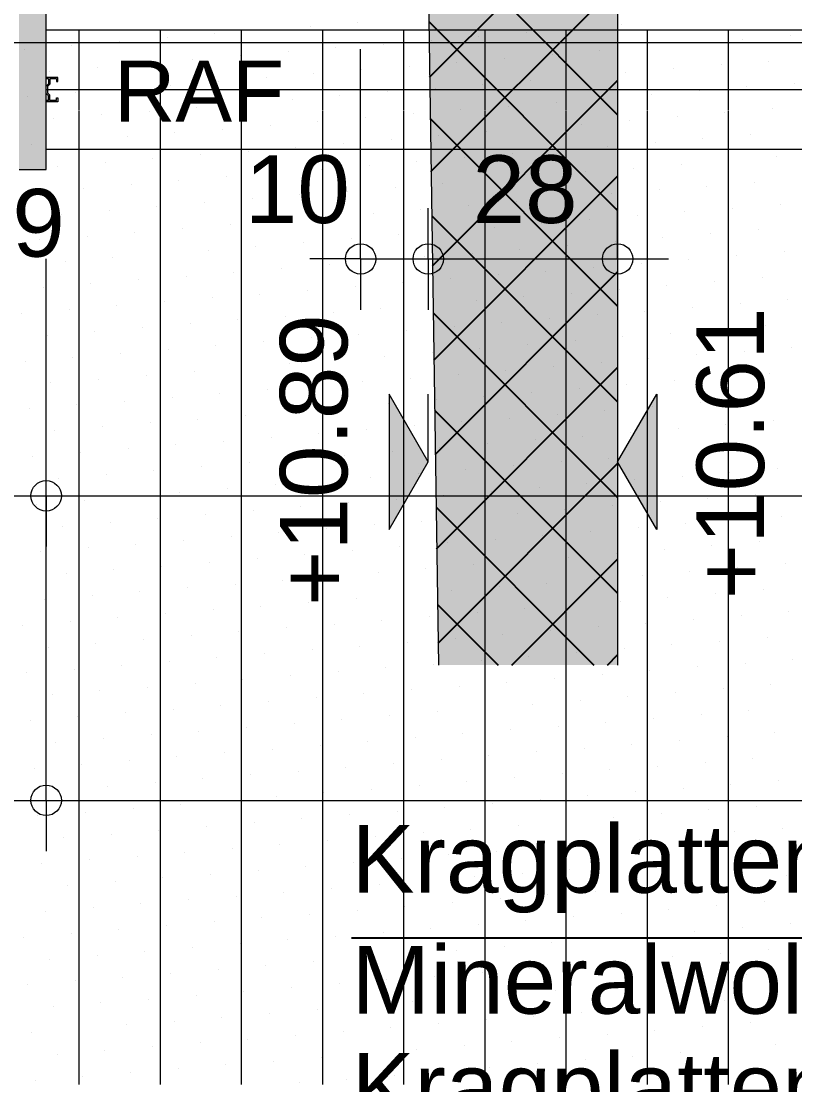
# Model space of a CAD drawing. Header units: metres. Extents: x 0.003 to 0.843, y 0.003 to 0.597.
# Drawn here: x 0.50242 to 0.5253, y 0.17019 to 0.20162 of the extents above; entities that cross this region are included whole.
import ezdxf

# ---------------------------------------------------------------- set-up
doc = ezdxf.new("R2010")
doc.units = ezdxf.units.M
for name, pattern in [('AUSGEZOGEN', [0]), ('LINIE_23', [0.0079, 0.004, -0.0013, 0, -0.0013, 0, -0.0013]), ('PHANTOM', [63.5, 31.75, -6.35, 6.35, -6.35, 6.35, -6.35]), ('RAND', [44.45, 12.7, -6.35, 12.7, -6.35, 0, -6.35])]:
    doc.linetypes.add(name, pattern=pattern)
for name, color, linetype, lineweight in [('Allgemein', 7, 'AUSGEZOGEN', 18), ('Ausbau Raeume', 7, 'AUSGEZOGEN', 18), ('Bauachsen grob', 7, 'RAND', 13), ('Bodenplatte', 7, 'AUSGEZOGEN', 18), ('Decke', 7, 'AUSGEZOGEN', 35), ('Deckendaemmung', 7, 'AUSGEZOGEN', 13), ('Fenster', 7, 'AUSGEZOGEN', 18), ('Rolladen', 7, 'AUSGEZOGEN', 13), ('Text Decke', 7, 'AUSGEZOGEN', 25), ('Text Koten', 7, 'AUSGEZOGEN', 25), ('Text Werkplan Ausfuehrung', 7, 'AUSGEZOGEN', 25), ('Werkplan- Ausfuehrungsmasse', 7, 'AUSGEZOGEN', 13)]:
    doc.layers.add(name, color=color, linetype=linetype, lineweight=lineweight)
doc.styles.add('ARIAL', font='ARIAL.TTF')

msp = doc.modelspace()

# ---------------------------------------------------------------- hatches: boundary and pattern name
at = {"layer": 'Allgemein', "linetype": 'AUSGEZOGEN', "lineweight": 13}
msp.add_hatch(color=32, dxfattribs=at).paths.add_polyline_path([(0.50316, 0.199397), (0.50316, 0.202171), (0.50236, 0.202171), (0.50236, 0.199397), (0.50236, 0.198597), (0.50236, 0.198117), (0.50236, 0.197637), (0.50236, 0.197237), (0.50316, 0.197237), (0.50316, 0.197637), (0.50316, 0.198117), (0.50316, 0.198597)])
at = {"layer": 'Bodenplatte', "linetype": 'AUSGEZOGEN', "lineweight": 25, "true_color": 0xe0ffe0}
msp.add_hatch(color=254, dxfattribs=at).paths.add_polyline_path([(0.51246, 0.217597), (0.51246, 0.202597), (0.51446, 0.202597), (0.51476, 0.182597), (0.52006, 0.182597), (0.52006, 0.217597)])
at = {"layer": 'Bodenplatte', "linetype": 'AUSGEZOGEN', "lineweight": 13}
msp.add_hatch(color=7, dxfattribs=at).paths.add_polyline_path([(0.5133, 0.190597), (0.5133, 0.186597), (0.51446, 0.188597)])
msp.add_hatch(color=7, dxfattribs=at).paths.add_polyline_path([(0.52122, 0.190597), (0.52122, 0.186597), (0.52006, 0.188597)], flags=16)

# ---------------------------------------------------------------- linework, layer by layer
at = {"layer": 'Allgemein', "color": 7, "linetype": 'AUSGEZOGEN', "lineweight": 13}
for p, q in [((0.50316, 0.199397), (0.50316, 0.202171)), ((0.50316, 0.198597), (0.50316, 0.199397)), ((0.50316, 0.198117), (0.50316, 0.198597)), ((0.50316, 0.197637), (0.50316, 0.198117)), ((0.50316, 0.197237), (0.50316, 0.197637)), ((0.50236, 0.197237), (0.50316, 0.197237))]:
    msp.add_line(p, q, dxfattribs=at)
at = {"layer": 'Ausbau Raeume', "color": 254, "linetype": 'AUSGEZOGEN', "lineweight": 18}
for p, q in [((0.504142, 0.199003), (0.504142, 0.201371)), ((0.506542, 0.199003), (0.506542, 0.201371)), ((0.508942, 0.199003), (0.508942, 0.201371)), ((0.511342, 0.199003), (0.511342, 0.201371)), ((0.513742, 0.199003), (0.513742, 0.201371)), ((0.516142, 0.199003), (0.516142, 0.201371)), ((0.518542, 0.199003), (0.518542, 0.201371)), ((0.520942, 0.199003), (0.520942, 0.201371)), ((0.523342, 0.199003), (0.523342, 0.201371)), ((0.504142, 0.191803), (0.504142, 0.198989)), ((0.506542, 0.191803), (0.506542, 0.198989)), ((0.508942, 0.191803), (0.508942, 0.198989)), ((0.511342, 0.191803), (0.511342, 0.198989)), ((0.513742, 0.191803), (0.513742, 0.198989)), ((0.516142, 0.191803), (0.516142, 0.198989)), ((0.518542, 0.191803), (0.518542, 0.198989)), ((0.520942, 0.191803), (0.520942, 0.198989)), ((0.523342, 0.191803), (0.523342, 0.198989)), ((0.504142, 0.184603), (0.504142, 0.191789)), ((0.506542, 0.184603), (0.506542, 0.191789)), ((0.508942, 0.184603), (0.508942, 0.191789)), ((0.511342, 0.184603), (0.511342, 0.191789)), ((0.513742, 0.184603), (0.513742, 0.191789)), ((0.516142, 0.184603), (0.516142, 0.191789)), ((0.518542, 0.184603), (0.518542, 0.191789)), ((0.520942, 0.184603), (0.520942, 0.191789)), ((0.523342, 0.184603), (0.523342, 0.191789)), ((0.504142, 0.177403), (0.504142, 0.184589)), ((0.506542, 0.177403), (0.506542, 0.184589)), ((0.508942, 0.177403), (0.508942, 0.184589)), ((0.511342, 0.177403), (0.511342, 0.184589)), ((0.513742, 0.177403), (0.513742, 0.184589)), ((0.516142, 0.177403), (0.516142, 0.184589)), ((0.518542, 0.177403), (0.518542, 0.184589)), ((0.520942, 0.177403), (0.520942, 0.184589)), ((0.523342, 0.177403), (0.523342, 0.184589)), ((0.504142, 0.170203), (0.504142, 0.177389)), ((0.506542, 0.170203), (0.506542, 0.177389)), ((0.508942, 0.170203), (0.508942, 0.177389)), ((0.511342, 0.170203), (0.511342, 0.177389)), ((0.513742, 0.170203), (0.513742, 0.177389)), ((0.516142, 0.170203), (0.516142, 0.177389)), ((0.518542, 0.170203), (0.518542, 0.177389)), ((0.520942, 0.170203), (0.520942, 0.177389)), ((0.523342, 0.170203), (0.523342, 0.177389))]:
    msp.add_line(p, q, dxfattribs=at)
at = {"layer": 'Bauachsen grob', "color": 32, "linetype": 'LINIE_23', "lineweight": 25, "true_color": 0xc36e14}
msp.add_line((0.52506, 0.013897), (0.52506, 0.581), dxfattribs=at)
at = {"layer": 'Bodenplatte', "color": 7, "linetype": 'AUSGEZOGEN', "lineweight": 13}
for p, q in [((0.52006, 0.217597), (0.52006, 0.182597)), ((0.51446, 0.202597), (0.51476, 0.182597)), ((0.51446, 0.188597), (0.5133, 0.190597)), ((0.5133, 0.190597), (0.5133, 0.186597)), ((0.51446, 0.188597), (0.51446, 0.190597)), ((0.52006, 0.188597), (0.52122, 0.190597)), ((0.52122, 0.190597), (0.52122, 0.186597)), ((0.5133, 0.186597), (0.51446, 0.188597)), ((0.51446, 0.188597), (0.51446, 0.188597)), ((0.51446, 0.188597), (0.51446, 0.188597)), ((0.51446, 0.188597), (0.51446, 0.188597)), ((0.51446, 0.188597), (0.51446, 0.188597)), ((0.52122, 0.186597), (0.52006, 0.188597)), ((0.52006, 0.188597), (0.52006, 0.188597)), ((0.52006, 0.188597), (0.52006, 0.188597)), ((0.52006, 0.188597), (0.52006, 0.186597)), ((0.52006, 0.188597), (0.52006, 0.188597)), ((0.52006, 0.188597), (0.52006, 0.188597))]:
    msp.add_line(p, q, dxfattribs=at)
at = {"layer": 'Bodenplatte', "color": 7, "linetype": 'AUSGEZOGEN', "lineweight": 25}
for p, q in [((0.51246, 0.206461), (0.52006, 0.198861)), ((0.514499, 0.199967), (0.52006, 0.205527)), ((0.514541, 0.19718), (0.52006, 0.202699)), ((0.514475, 0.201618), (0.52006, 0.196032)), ((0.514583, 0.194394), (0.52006, 0.199871)), ((0.514518, 0.198746), (0.52006, 0.193204)), ((0.514625, 0.191607), (0.52006, 0.197042)), ((0.514561, 0.195875), (0.52006, 0.190375)), ((0.514667, 0.18882), (0.52006, 0.194214)), ((0.514604, 0.193003), (0.52006, 0.187547)), ((0.514708, 0.186034), (0.52006, 0.191385)), ((0.514647, 0.190132), (0.52006, 0.184719)), ((0.51475, 0.183247), (0.52006, 0.188557)), ((0.51469, 0.18726), (0.519353, 0.182597)), ((0.516929, 0.182597), (0.52006, 0.185728)), ((0.514733, 0.184389), (0.516524, 0.182597)), ((0.519757, 0.182597), (0.52006, 0.1829))]:
    msp.add_line(p, q, dxfattribs=at)
at = {"layer": 'Bodenplatte', "color": 92, "linetype": 'AUSGEZOGEN', "lineweight": 13, "true_color": 0x00c600}
for p, q in [((0.51246, 0.194597), (0.51246, 0.196097)), ((0.51446, 0.194597), (0.51446, 0.196097)), ((0.52006, 0.194597), (0.52006, 0.196097)), ((0.51246, 0.194597), (0.51096, 0.194597)), ((0.51246, 0.194597), (0.51246, 0.193097)), ((0.51246, 0.194597), (0.51446, 0.194597)), ((0.51446, 0.194597), (0.51446, 0.193097)), ((0.51446, 0.194597), (0.51446, 0.194597)), ((0.51446, 0.194597), (0.52006, 0.194597)), ((0.52006, 0.194597), (0.52006, 0.193097)), ((0.52006, 0.194597), (0.52006, 0.194597)), ((0.52006, 0.194597), (0.52156, 0.194597))]:
    msp.add_line(p, q, dxfattribs=at)
msp.add_lwpolyline([(0.51246, 0.194597), (0.51246, 0.195297), (0.51246, 0.195297), (0.51246, 0.200797)], dxfattribs=at)
for centre in [(0.51246, 0.194597), (0.51446, 0.194597), (0.52006, 0.194597)]:
    msp.add_circle(centre, 0.00045, dxfattribs=at)
at = {"layer": 'Decke', "color": 92, "linetype": 'RAND', "lineweight": 18, "true_color": 0x00c600}
msp.add_line((0.31916, 0.200997), (0.63756, 0.200997), dxfattribs=at)
at = {"layer": 'Deckendaemmung', "color": 211, "linetype": 'AUSGEZOGEN', "lineweight": 13, "true_color": 0xff70ff}
for p, q in [((0.503159, 0.201561), (0.503159, 0.201561)), ((0.510967, 0.20148), (0.510967, 0.20148)), ((0.512377, 0.201593), (0.512377, 0.201593)), ((0.520185, 0.201512), (0.520185, 0.201512)), ((0.508148, 0.201253), (0.508148, 0.201253)), ((0.509558, 0.201366), (0.509558, 0.201366)), ((0.515957, 0.201172), (0.515957, 0.201172)), ((0.517366, 0.201285), (0.517366, 0.201285)), ((0.518776, 0.201399), (0.518776, 0.201399)), ((0.525175, 0.201204), (0.525175, 0.201204)), ((0.50392, 0.200913), (0.50392, 0.200913)), ((0.505329, 0.201026), (0.505329, 0.201026)), ((0.506739, 0.20114), (0.506739, 0.20114)), ((0.511729, 0.200832), (0.511729, 0.200832)), ((0.513138, 0.200945), (0.513138, 0.200945)), ((0.514548, 0.201059), (0.514548, 0.201059)), ((0.520947, 0.200864), (0.520947, 0.200864)), ((0.522356, 0.200978), (0.522356, 0.200978)), ((0.523766, 0.201091), (0.523766, 0.201091)), ((0.502511, 0.200799), (0.502511, 0.200799)), ((0.50891, 0.200605), (0.50891, 0.200605)), ((0.510319, 0.200718), (0.510319, 0.200718)), ((0.516718, 0.200524), (0.516718, 0.200524)), ((0.518128, 0.200637), (0.518128, 0.200637)), ((0.519537, 0.200751), (0.519537, 0.200751)), ((0.504681, 0.200265), (0.504681, 0.200265)), ((0.506091, 0.200378), (0.506091, 0.200378)), ((0.5075, 0.200492), (0.5075, 0.200492)), ((0.5139, 0.200297), (0.5139, 0.200297)), ((0.515309, 0.200411), (0.515309, 0.200411)), ((0.521708, 0.200216), (0.521708, 0.200216)), ((0.523118, 0.20033), (0.523118, 0.20033)), ((0.524527, 0.200443), (0.524527, 0.200443)), ((0.503272, 0.200151), (0.503272, 0.200151)), ((0.509671, 0.199957), (0.509671, 0.199957)), ((0.511081, 0.20007), (0.511081, 0.20007)), ((0.51249, 0.200184), (0.51249, 0.200184)), ((0.518889, 0.199989), (0.518889, 0.199989)), ((0.518889, 0.199989), (0.518889, 0.199989)), ((0.520299, 0.200103), (0.520299, 0.200103)), ((0.505443, 0.199617), (0.505443, 0.199617)), ((0.506852, 0.19973), (0.506852, 0.19973)), ((0.508262, 0.199844), (0.508262, 0.199844)), ((0.514661, 0.199649), (0.514661, 0.199649)), ((0.51607, 0.199763), (0.51607, 0.199763)), ((0.51748, 0.199876), (0.51748, 0.199876)), ((0.523879, 0.199682), (0.523879, 0.199682)), ((0.525289, 0.199795), (0.525289, 0.199795)), ((0.502624, 0.19939), (0.502624, 0.19939)), ((0.504033, 0.199503), (0.504033, 0.199503)), ((0.510433, 0.199309), (0.510433, 0.199309)), ((0.511842, 0.199422), (0.511842, 0.199422)), ((0.511842, 0.199422), (0.511842, 0.199422)), ((0.513252, 0.199536), (0.513252, 0.199536)), ((0.519651, 0.199341), (0.519651, 0.199341)), ((0.52106, 0.199455), (0.52106, 0.199455)), ((0.52247, 0.199568), (0.52247, 0.199568)), ((0.506204, 0.198969), (0.506204, 0.198969)), ((0.507614, 0.199082), (0.507614, 0.199082)), ((0.509023, 0.199196), (0.509023, 0.199196)), ((0.515422, 0.199001), (0.515422, 0.199001)), ((0.516832, 0.199115), (0.516832, 0.199115)), ((0.518241, 0.199228), (0.518241, 0.199228)), ((0.52464, 0.199034), (0.52464, 0.199034)), ((0.503385, 0.198742), (0.503385, 0.198742)), ((0.504795, 0.198855), (0.504795, 0.198855)), ((0.504795, 0.198855), (0.504795, 0.198855)), ((0.511194, 0.198661), (0.511194, 0.198661)), ((0.512604, 0.198774), (0.512604, 0.198774)), ((0.514013, 0.198888), (0.514013, 0.198888)), ((0.520412, 0.198693), (0.520412, 0.198693)), ((0.521822, 0.198807), (0.521822, 0.198807)), ((0.523231, 0.19892), (0.523231, 0.19892)), ((0.506966, 0.198321), (0.506966, 0.198321)), ((0.508375, 0.198434), (0.508375, 0.198434)), ((0.509785, 0.198548), (0.509785, 0.198548)), ((0.516184, 0.198353), (0.516184, 0.198353)), ((0.517593, 0.198467), (0.517593, 0.198467)), ((0.519003, 0.19858), (0.519003, 0.19858)), ((0.504147, 0.198094), (0.504147, 0.198094)), ((0.505556, 0.198207), (0.505556, 0.198207)), ((0.511955, 0.198013), (0.511955, 0.198013)), ((0.513365, 0.198126), (0.513365, 0.198126)), ((0.514774, 0.19824), (0.514774, 0.19824)), ((0.521174, 0.198045), (0.521174, 0.198045)), ((0.522583, 0.198159), (0.522583, 0.198159)), ((0.523992, 0.198272), (0.523992, 0.198272)), ((0.502737, 0.197981), (0.502737, 0.197981)), ((0.509137, 0.197786), (0.509137, 0.197786)), ((0.510546, 0.1979), (0.510546, 0.1979)), ((0.516945, 0.197705), (0.516945, 0.197705)), ((0.518355, 0.197819), (0.518355, 0.197819)), ((0.519764, 0.197932), (0.519764, 0.197932)), ((0.504908, 0.197446), (0.504908, 0.197446)), ((0.506318, 0.197559), (0.506318, 0.197559)), ((0.507727, 0.197673), (0.507727, 0.197673)), ((0.514126, 0.197478), (0.514126, 0.197478)), ((0.515536, 0.197592), (0.515536, 0.197592)), ((0.521935, 0.197397), (0.521935, 0.197397)), ((0.523344, 0.197511), (0.523344, 0.197511)), ((0.524754, 0.197624), (0.524754, 0.197624)), ((0.503499, 0.197333), (0.503499, 0.197333)), ((0.509898, 0.197138), (0.509898, 0.197138)), ((0.511307, 0.197252), (0.511307, 0.197252)), ((0.512717, 0.197365), (0.512717, 0.197365)), ((0.519116, 0.19717), (0.519116, 0.19717)), ((0.520526, 0.197284), (0.520526, 0.197284)), ((0.50567, 0.196798), (0.50567, 0.196798)), ((0.507079, 0.196911), (0.507079, 0.196911)), ((0.508489, 0.197025), (0.508489, 0.197025)), ((0.514888, 0.19683), (0.514888, 0.19683)), ((0.516297, 0.196944), (0.516297, 0.196944)), ((0.517707, 0.197057), (0.517707, 0.197057)), ((0.522696, 0.196749), (0.522696, 0.196749)), ((0.524106, 0.196863), (0.524106, 0.196863)), ((0.502851, 0.196571), (0.502851, 0.196571)), ((0.50426, 0.196685), (0.50426, 0.196685)), ((0.510659, 0.19649), (0.510659, 0.19649)), ((0.512069, 0.196603), (0.512069, 0.196603)), ((0.513478, 0.196717), (0.513478, 0.196717)), ((0.519878, 0.196522), (0.519878, 0.196522)), ((0.521287, 0.196636), (0.521287, 0.196636)), ((0.506431, 0.19615), (0.506431, 0.19615)), ((0.507841, 0.196263), (0.507841, 0.196263)), ((0.50925, 0.196377), (0.50925, 0.196377)), ((0.515649, 0.196182), (0.515649, 0.196182)), ((0.517059, 0.196296), (0.517059, 0.196296)), ((0.518468, 0.196409), (0.518468, 0.196409)), ((0.518468, 0.196409), (0.518468, 0.196409)), ((0.524867, 0.196215), (0.524867, 0.196215)), ((0.503612, 0.195923), (0.503612, 0.195923)), ((0.505022, 0.196036), (0.505022, 0.196036)), ((0.511421, 0.195842), (0.511421, 0.195842)), ((0.511421, 0.195842), (0.511421, 0.195842)), ((0.51283, 0.195955), (0.51283, 0.195955)), ((0.51424, 0.196069), (0.51424, 0.196069)), ((0.520639, 0.195874), (0.520639, 0.195874)), ((0.522048, 0.195988), (0.522048, 0.195988)), ((0.523458, 0.196101), (0.523458, 0.196101)), ((0.507193, 0.195502), (0.507193, 0.195502)), ((0.508602, 0.195615), (0.508602, 0.195615)), ((0.510011, 0.195729), (0.510011, 0.195729)), ((0.516411, 0.195534), (0.516411, 0.195534)), ((0.51782, 0.195648), (0.51782, 0.195648)), ((0.51923, 0.195761), (0.51923, 0.195761)), ((0.504374, 0.195275), (0.504374, 0.195275)), ((0.504374, 0.195275), (0.504374, 0.195275)), ((0.505783, 0.195388), (0.505783, 0.195388)), ((0.512182, 0.195194), (0.512182, 0.195194)), ((0.513592, 0.195307), (0.513592, 0.195307)), ((0.515001, 0.195421), (0.515001, 0.195421)), ((0.5214, 0.195226), (0.5214, 0.195226)), ((0.52281, 0.19534), (0.52281, 0.19534)), ((0.524219, 0.195453), (0.524219, 0.195453)), ((0.502964, 0.195162), (0.502964, 0.195162)), ((0.509363, 0.194967), (0.509363, 0.194967)), ((0.510773, 0.195081), (0.510773, 0.195081)), ((0.517172, 0.194886), (0.517172, 0.194886)), ((0.518581, 0.195), (0.518581, 0.195)), ((0.519991, 0.195113), (0.519991, 0.195113)), ((0.505135, 0.194627), (0.505135, 0.194627)), ((0.506545, 0.19474), (0.506545, 0.19474)), ((0.507954, 0.194854), (0.507954, 0.194854)), ((0.512944, 0.194546), (0.512944, 0.194546)), ((0.514353, 0.194659), (0.514353, 0.194659)), ((0.515763, 0.194773), (0.515763, 0.194773)), ((0.522162, 0.194578), (0.522162, 0.194578)), ((0.523571, 0.194692), (0.523571, 0.194692)), ((0.524981, 0.194805), (0.524981, 0.194805)), ((0.503726, 0.194514), (0.503726, 0.194514)), ((0.510125, 0.194319), (0.510125, 0.194319)), ((0.511534, 0.194433), (0.511534, 0.194433)), ((0.517933, 0.194238), (0.517933, 0.194238)), ((0.519343, 0.194352), (0.519343, 0.194352)), ((0.520752, 0.194465), (0.520752, 0.194465)), ((0.505896, 0.193979), (0.505896, 0.193979)), ((0.507306, 0.194092), (0.507306, 0.194092)), ((0.508715, 0.194206), (0.508715, 0.194206)), ((0.515115, 0.194011), (0.515115, 0.194011)), ((0.516524, 0.194125), (0.516524, 0.194125)), ((0.522923, 0.19393), (0.522923, 0.19393)), ((0.524333, 0.194044), (0.524333, 0.194044)), ((0.503078, 0.193752), (0.503078, 0.193752)), ((0.504487, 0.193866), (0.504487, 0.193866)), ((0.510886, 0.193671), (0.510886, 0.193671)), ((0.512296, 0.193785), (0.512296, 0.193785)), ((0.513705, 0.193898), (0.513705, 0.193898)), ((0.520104, 0.193704), (0.520104, 0.193704)), ((0.521514, 0.193817), (0.521514, 0.193817)), ((0.506658, 0.193331), (0.506658, 0.193331)), ((0.508067, 0.193444), (0.508067, 0.193444)), ((0.509477, 0.193558), (0.509477, 0.193558)), ((0.515876, 0.193363), (0.515876, 0.193363)), ((0.517285, 0.193477), (0.517285, 0.193477)), ((0.518695, 0.19359), (0.518695, 0.19359)), ((0.525094, 0.193396), (0.525094, 0.193396)), ((0.50243, 0.192991), (0.50243, 0.192991)), ((0.503839, 0.193104), (0.503839, 0.193104)), ((0.505248, 0.193218), (0.505248, 0.193218)), ((0.511648, 0.193023), (0.511648, 0.193023)), ((0.513057, 0.193137), (0.513057, 0.193137)), ((0.514467, 0.19325), (0.514467, 0.19325)), ((0.520866, 0.193056), (0.520866, 0.193056)), ((0.522275, 0.193169), (0.522275, 0.193169)), ((0.523685, 0.193282), (0.523685, 0.193282)), ((0.507419, 0.192683), (0.507419, 0.192683)), ((0.508829, 0.192796), (0.508829, 0.192796)), ((0.510238, 0.19291), (0.510238, 0.19291)), ((0.516637, 0.192715), (0.516637, 0.192715)), ((0.518047, 0.192829), (0.518047, 0.192829)), ((0.519456, 0.192942), (0.519456, 0.192942)), ((0.519456, 0.192942), (0.519456, 0.192942)), ((0.5046, 0.192456), (0.5046, 0.192456)), ((0.50601, 0.19257), (0.50601, 0.19257)), ((0.512409, 0.192375), (0.512409, 0.192375)), ((0.512409, 0.192375), (0.512409, 0.192375)), ((0.513819, 0.192489), (0.513819, 0.192489)), ((0.515228, 0.192602), (0.515228, 0.192602)), ((0.521627, 0.192408), (0.521627, 0.192408)), ((0.523037, 0.192521), (0.523037, 0.192521)), ((0.524446, 0.192634), (0.524446, 0.192634)), ((0.503191, 0.192343), (0.503191, 0.192343)), ((0.508181, 0.192035), (0.508181, 0.192035)), ((0.50959, 0.192148), (0.50959, 0.192148)), ((0.511, 0.192262), (0.511, 0.192262)), ((0.517399, 0.192067), (0.517399, 0.192067)), ((0.518808, 0.192181), (0.518808, 0.192181)), ((0.520218, 0.192294), (0.520218, 0.192294)), ((0.505362, 0.191808), (0.505362, 0.191808)), ((0.505362, 0.191808), (0.505362, 0.191808)), ((0.506771, 0.191922), (0.506771, 0.191922)), ((0.513171, 0.191727), (0.513171, 0.191727)), ((0.51458, 0.191841), (0.51458, 0.191841)), ((0.515989, 0.191954), (0.515989, 0.191954)), ((0.522389, 0.19176), (0.522389, 0.19176)), ((0.523798, 0.191873), (0.523798, 0.191873)), ((0.525207, 0.191986), (0.525207, 0.191986)), ((0.502543, 0.191581), (0.502543, 0.191581)), ((0.503952, 0.191695), (0.503952, 0.191695)), ((0.510352, 0.1915), (0.510352, 0.1915)), ((0.511761, 0.191614), (0.511761, 0.191614)), ((0.51816, 0.191419), (0.51816, 0.191419)), ((0.51957, 0.191533), (0.51957, 0.191533)), ((0.520979, 0.191646), (0.520979, 0.191646)), ((0.506123, 0.19116), (0.506123, 0.19116)), ((0.507533, 0.191274), (0.507533, 0.191274)), ((0.508942, 0.191387), (0.508942, 0.191387)), ((0.515341, 0.191193), (0.515341, 0.191193)), ((0.516751, 0.191306), (0.516751, 0.191306)), ((0.52315, 0.191111), (0.52315, 0.191111)), ((0.524559, 0.191225), (0.524559, 0.191225)), ((0.503304, 0.190933), (0.503304, 0.190933)), ((0.504714, 0.191047), (0.504714, 0.191047)), ((0.511113, 0.190852), (0.511113, 0.190852)), ((0.512522, 0.190966), (0.512522, 0.190966)), ((0.513932, 0.191079), (0.513932, 0.191079)), ((0.520331, 0.190885), (0.520331, 0.190885)), ((0.521741, 0.190998), (0.521741, 0.190998)), ((0.506885, 0.190512), (0.506885, 0.190512)), ((0.508294, 0.190626), (0.508294, 0.190626)), ((0.509704, 0.190739), (0.509704, 0.190739)), ((0.516103, 0.190544), (0.516103, 0.190544)), ((0.517512, 0.190658), (0.517512, 0.190658)), ((0.518922, 0.190771), (0.518922, 0.190771)), ((0.523911, 0.190463), (0.523911, 0.190463)), ((0.502656, 0.190172), (0.502656, 0.190172)), ((0.504066, 0.190285), (0.504066, 0.190285)), ((0.505475, 0.190399), (0.505475, 0.190399)), ((0.511874, 0.190204), (0.511874, 0.190204)), ((0.513284, 0.190318), (0.513284, 0.190318)), ((0.514693, 0.190431), (0.514693, 0.190431)), ((0.521093, 0.190237), (0.521093, 0.190237)), ((0.522502, 0.19035), (0.522502, 0.19035)), ((0.507646, 0.189864), (0.507646, 0.189864)), ((0.509056, 0.189977), (0.509056, 0.189977)), ((0.510465, 0.190091), (0.510465, 0.190091)), ((0.516864, 0.189896), (0.516864, 0.189896)), ((0.518274, 0.19001), (0.518274, 0.19001)), ((0.519683, 0.190123), (0.519683, 0.190123)), ((0.503418, 0.189524), (0.503418, 0.189524)), ((0.504827, 0.189637), (0.504827, 0.189637)), ((0.506237, 0.189751), (0.506237, 0.189751)), ((0.512636, 0.189556), (0.512636, 0.189556)), ((0.514045, 0.18967), (0.514045, 0.18967)), ((0.515455, 0.189783), (0.515455, 0.189783)), ((0.521854, 0.189589), (0.521854, 0.189589)), ((0.523263, 0.189702), (0.523263, 0.189702)), ((0.524673, 0.189815), (0.524673, 0.189815)), ((0.508408, 0.189216), (0.508408, 0.189216)), ((0.509817, 0.189329), (0.509817, 0.189329)), ((0.511226, 0.189443), (0.511226, 0.189443)), ((0.517626, 0.189248), (0.517626, 0.189248)), ((0.519035, 0.189362), (0.519035, 0.189362)), ((0.519035, 0.189362), (0.519035, 0.189362)), ((0.520445, 0.189475), (0.520445, 0.189475)), ((0.505589, 0.188989), (0.505589, 0.188989)), ((0.506998, 0.189103), (0.506998, 0.189103)), ((0.513397, 0.188908), (0.513397, 0.188908)), ((0.514807, 0.189022), (0.514807, 0.189022)), ((0.516216, 0.189135), (0.516216, 0.189135)), ((0.522615, 0.188941), (0.522615, 0.188941)), ((0.524025, 0.189054), (0.524025, 0.189054)), ((0.50277, 0.188762), (0.50277, 0.188762)), ((0.504179, 0.188876), (0.504179, 0.188876)), ((0.510578, 0.188681), (0.510578, 0.188681)), ((0.511988, 0.188795), (0.511988, 0.188795)), ((0.511988, 0.188795), (0.511988, 0.188795)), ((0.518387, 0.1886), (0.518387, 0.1886)), ((0.519797, 0.188714), (0.519797, 0.188714)), ((0.521206, 0.188827), (0.521206, 0.188827)), ((0.50635, 0.188341), (0.50635, 0.188341)), ((0.50776, 0.188455), (0.50776, 0.188455)), ((0.509169, 0.188568), (0.509169, 0.188568)), ((0.514159, 0.18826), (0.514159, 0.18826)), ((0.515568, 0.188374), (0.515568, 0.188374)), ((0.516978, 0.188487), (0.516978, 0.188487)), ((0.523377, 0.188293), (0.523377, 0.188293)), ((0.524786, 0.188406), (0.524786, 0.188406)), ((0.503531, 0.188114), (0.503531, 0.188114)), ((0.504941, 0.188228), (0.504941, 0.188228)), ((0.504941, 0.188228), (0.504941, 0.188228)), ((0.51134, 0.188033), (0.51134, 0.188033)), ((0.512749, 0.188147), (0.512749, 0.188147)), ((0.519148, 0.187952), (0.519148, 0.187952)), ((0.520558, 0.188066), (0.520558, 0.188066)), ((0.521967, 0.188179), (0.521967, 0.188179)), ((0.507112, 0.187693), (0.507112, 0.187693)), ((0.508521, 0.187807), (0.508521, 0.187807)), ((0.50993, 0.18792), (0.50993, 0.18792)), ((0.51633, 0.187726), (0.51633, 0.187726)), ((0.517739, 0.187839), (0.517739, 0.187839)), ((0.524138, 0.187645), (0.524138, 0.187645)), ((0.502883, 0.187353), (0.502883, 0.187353)), ((0.504293, 0.187466), (0.504293, 0.187466)), ((0.505702, 0.18758), (0.505702, 0.18758)), ((0.512101, 0.187385), (0.512101, 0.187385)), ((0.513511, 0.187499), (0.513511, 0.187499)), ((0.51492, 0.187612), (0.51492, 0.187612)), ((0.521319, 0.187418), (0.521319, 0.187418)), ((0.522729, 0.187531), (0.522729, 0.187531)), ((0.507873, 0.187045), (0.507873, 0.187045)), ((0.509282, 0.187159), (0.509282, 0.187159)), ((0.510692, 0.187272), (0.510692, 0.187272)), ((0.517091, 0.187078), (0.517091, 0.187078)), ((0.5185, 0.187191), (0.5185, 0.187191)), ((0.51991, 0.187304), (0.51991, 0.187304)), ((0.503645, 0.186705), (0.503645, 0.186705)), ((0.505054, 0.186818), (0.505054, 0.186818)), ((0.506463, 0.186932), (0.506463, 0.186932)), ((0.512863, 0.186737), (0.512863, 0.186737)), ((0.514272, 0.186851), (0.514272, 0.186851)), ((0.515682, 0.186964), (0.515682, 0.186964)), ((0.522081, 0.18677), (0.522081, 0.18677)), ((0.52349, 0.186883), (0.52349, 0.186883)), ((0.5249, 0.186997), (0.5249, 0.186997)), ((0.508634, 0.186397), (0.508634, 0.186397)), ((0.510044, 0.186511), (0.510044, 0.186511)), ((0.511453, 0.186624), (0.511453, 0.186624)), ((0.517852, 0.18643), (0.517852, 0.18643)), ((0.519262, 0.186543), (0.519262, 0.186543)), ((0.520671, 0.186656), (0.520671, 0.186656)), ((0.505815, 0.18617), (0.505815, 0.18617)), ((0.507225, 0.186284), (0.507225, 0.186284)), ((0.513624, 0.186089), (0.513624, 0.186089)), ((0.515034, 0.186203), (0.515034, 0.186203)), ((0.516443, 0.186316), (0.516443, 0.186316)), ((0.522842, 0.186122), (0.522842, 0.186122)), ((0.524252, 0.186235), (0.524252, 0.186235)), ((0.502997, 0.185944), (0.502997, 0.185944)), ((0.504406, 0.186057), (0.504406, 0.186057)), ((0.509396, 0.185749), (0.509396, 0.185749)), ((0.510805, 0.185863), (0.510805, 0.185863)), ((0.512215, 0.185976), (0.512215, 0.185976)), ((0.518614, 0.185782), (0.518614, 0.185782)), ((0.520023, 0.185895), (0.520023, 0.185895)), ((0.520023, 0.185895), (0.520023, 0.185895)), ((0.521433, 0.186008), (0.521433, 0.186008)), ((0.506577, 0.185522), (0.506577, 0.185522)), ((0.507986, 0.185636), (0.507986, 0.185636)), ((0.514386, 0.185441), (0.514386, 0.185441)), ((0.515795, 0.185555), (0.515795, 0.185555)), ((0.517204, 0.185668), (0.517204, 0.185668)), ((0.523604, 0.185474), (0.523604, 0.185474)), ((0.525013, 0.185587), (0.525013, 0.185587)), ((0.503758, 0.185296), (0.503758, 0.185296)), ((0.505167, 0.185409), (0.505167, 0.185409)), ((0.511567, 0.185215), (0.511567, 0.185215)), ((0.512976, 0.185328), (0.512976, 0.185328)), ((0.512976, 0.185328), (0.512976, 0.185328)), ((0.519375, 0.185134), (0.519375, 0.185134)), ((0.520785, 0.185247), (0.520785, 0.185247)), ((0.522194, 0.18536), (0.522194, 0.18536)), ((0.507338, 0.184874), (0.507338, 0.184874)), ((0.508748, 0.184988), (0.508748, 0.184988)), ((0.510157, 0.185101), (0.510157, 0.185101)), ((0.516556, 0.184907), (0.516556, 0.184907)), ((0.517966, 0.18502), (0.517966, 0.18502)), ((0.524365, 0.184826), (0.524365, 0.184826)), ((0.50311, 0.184534), (0.50311, 0.184534)), ((0.504519, 0.184648), (0.504519, 0.184648)), ((0.505929, 0.184761), (0.505929, 0.184761)), ((0.505929, 0.184761), (0.505929, 0.184761)), ((0.512328, 0.184567), (0.512328, 0.184567)), ((0.513738, 0.18468), (0.513738, 0.18468)), ((0.515147, 0.184793), (0.515147, 0.184793)), ((0.521546, 0.184599), (0.521546, 0.184599)), ((0.522956, 0.184712), (0.522956, 0.184712)), ((0.5081, 0.184226), (0.5081, 0.184226)), ((0.509509, 0.18434), (0.509509, 0.18434)), ((0.510919, 0.184453), (0.510919, 0.184453)), ((0.517318, 0.184259), (0.517318, 0.184259)), ((0.518727, 0.184372), (0.518727, 0.184372)), ((0.520137, 0.184485), (0.520137, 0.184485)), ((0.525126, 0.184178), (0.525126, 0.184178)), ((0.503871, 0.183886), (0.503871, 0.183886)), ((0.505281, 0.184), (0.505281, 0.184)), ((0.50669, 0.184113), (0.50669, 0.184113)), ((0.513089, 0.183918), (0.513089, 0.183918)), ((0.514499, 0.184032), (0.514499, 0.184032)), ((0.515908, 0.184145), (0.515908, 0.184145)), ((0.522308, 0.183951), (0.522308, 0.183951)), ((0.523717, 0.184064), (0.523717, 0.184064)), ((0.502462, 0.183773), (0.502462, 0.183773)), ((0.508861, 0.183578), (0.508861, 0.183578)), ((0.510271, 0.183692), (0.510271, 0.183692)), ((0.51168, 0.183805), (0.51168, 0.183805)), ((0.518079, 0.183611), (0.518079, 0.183611)), ((0.519489, 0.183724), (0.519489, 0.183724)), ((0.520898, 0.183837), (0.520898, 0.183837)), ((0.504633, 0.183238), (0.504633, 0.183238)), ((0.506042, 0.183351), (0.506042, 0.183351)), ((0.507452, 0.183465), (0.507452, 0.183465)), ((0.513851, 0.18327), (0.513851, 0.18327)), ((0.51526, 0.183384), (0.51526, 0.183384)), ((0.51667, 0.183497), (0.51667, 0.183497)), ((0.523069, 0.183303), (0.523069, 0.183303)), ((0.524478, 0.183416), (0.524478, 0.183416)), ((0.503223, 0.183125), (0.503223, 0.183125)), ((0.509623, 0.18293), (0.509623, 0.18293)), ((0.511032, 0.183044), (0.511032, 0.183044)), ((0.512441, 0.183157), (0.512441, 0.183157)), ((0.518841, 0.182963), (0.518841, 0.182963)), ((0.52025, 0.183076), (0.52025, 0.183076)), ((0.52166, 0.183189), (0.52166, 0.183189)), ((0.506804, 0.182703), (0.506804, 0.182703)), ((0.508213, 0.182817), (0.508213, 0.182817)), ((0.514612, 0.182622), (0.514612, 0.182622)), ((0.516022, 0.182736), (0.516022, 0.182736)), ((0.517431, 0.182849), (0.517431, 0.182849)), ((0.52383, 0.182655), (0.52383, 0.182655)), ((0.52524, 0.182768), (0.52524, 0.182768)), ((0.502575, 0.182363), (0.502575, 0.182363)), ((0.503985, 0.182477), (0.503985, 0.182477)), ((0.505394, 0.18259), (0.505394, 0.18259)), ((0.511793, 0.182396), (0.511793, 0.182396)), ((0.513203, 0.182509), (0.513203, 0.182509)), ((0.519602, 0.182315), (0.519602, 0.182315)), ((0.519602, 0.182315), (0.519602, 0.182315)), ((0.521012, 0.182428), (0.521012, 0.182428)), ((0.522421, 0.182541), (0.522421, 0.182541)), ((0.507565, 0.182055), (0.507565, 0.182055)), ((0.508975, 0.182169), (0.508975, 0.182169)), ((0.510384, 0.182282), (0.510384, 0.182282)), ((0.515374, 0.181974), (0.515374, 0.181974)), ((0.516783, 0.182088), (0.516783, 0.182088)), ((0.518193, 0.182201), (0.518193, 0.182201)), ((0.524592, 0.182007), (0.524592, 0.182007)), ((0.503337, 0.181715), (0.503337, 0.181715)), ((0.504746, 0.181829), (0.504746, 0.181829)), ((0.506156, 0.181942), (0.506156, 0.181942)), ((0.512555, 0.181748), (0.512555, 0.181748)), ((0.512555, 0.181748), (0.512555, 0.181748)), ((0.513964, 0.181861), (0.513964, 0.181861)), ((0.520364, 0.181667), (0.520364, 0.181667)), ((0.521773, 0.18178), (0.521773, 0.18178)), ((0.523182, 0.181893), (0.523182, 0.181893)), ((0.508327, 0.181407), (0.508327, 0.181407)), ((0.509736, 0.181521), (0.509736, 0.181521)), ((0.511145, 0.181634), (0.511145, 0.181634)), ((0.517545, 0.18144), (0.517545, 0.18144)), ((0.518954, 0.181553), (0.518954, 0.181553)), ((0.504098, 0.181067), (0.504098, 0.181067)), ((0.505508, 0.181181), (0.505508, 0.181181)), ((0.505508, 0.181181), (0.505508, 0.181181)), ((0.506917, 0.181294), (0.506917, 0.181294)), ((0.513316, 0.1811), (0.513316, 0.1811)), ((0.514726, 0.181213), (0.514726, 0.181213)), ((0.516135, 0.181326), (0.516135, 0.181326)), ((0.522534, 0.181132), (0.522534, 0.181132)), ((0.523944, 0.181245), (0.523944, 0.181245)), ((0.502689, 0.180954), (0.502689, 0.180954)), ((0.509088, 0.180759), (0.509088, 0.180759)), ((0.510497, 0.180873), (0.510497, 0.180873)), ((0.511907, 0.180986), (0.511907, 0.180986)), ((0.518306, 0.180792), (0.518306, 0.180792)), ((0.519716, 0.180905), (0.519716, 0.180905)), ((0.521125, 0.181019), (0.521125, 0.181019)), ((0.50486, 0.180419), (0.50486, 0.180419)), ((0.506269, 0.180533), (0.506269, 0.180533)), ((0.507679, 0.180646), (0.507679, 0.180646)), ((0.514078, 0.180452), (0.514078, 0.180452)), ((0.515487, 0.180565), (0.515487, 0.180565)), ((0.516897, 0.180678), (0.516897, 0.180678)), ((0.523296, 0.180484), (0.523296, 0.180484)), ((0.524705, 0.180597), (0.524705, 0.180597)), ((0.50345, 0.180306), (0.50345, 0.180306)), ((0.509849, 0.180111), (0.509849, 0.180111)), ((0.511259, 0.180225), (0.511259, 0.180225)), ((0.512668, 0.180338), (0.512668, 0.180338)), ((0.519067, 0.180144), (0.519067, 0.180144)), ((0.520477, 0.180257), (0.520477, 0.180257)), ((0.521886, 0.180371), (0.521886, 0.180371)), ((0.50703, 0.179885), (0.50703, 0.179885)), ((0.50844, 0.179998), (0.50844, 0.179998)), ((0.514839, 0.179804), (0.514839, 0.179804)), ((0.516249, 0.179917), (0.516249, 0.179917)), ((0.517658, 0.18003), (0.517658, 0.18003)), ((0.524057, 0.179836), (0.524057, 0.179836)), ((0.502802, 0.179544), (0.502802, 0.179544)), ((0.504212, 0.179658), (0.504212, 0.179658)), ((0.505621, 0.179771), (0.505621, 0.179771)), ((0.510611, 0.179463), (0.510611, 0.179463)), ((0.51202, 0.179577), (0.51202, 0.179577)), ((0.51343, 0.17969), (0.51343, 0.17969)), ((0.519829, 0.179496), (0.519829, 0.179496)), ((0.521238, 0.179609), (0.521238, 0.179609)), ((0.522648, 0.179723), (0.522648, 0.179723)), ((0.507792, 0.179237), (0.507792, 0.179237)), ((0.509201, 0.17935), (0.509201, 0.17935)), ((0.515601, 0.179156), (0.515601, 0.179156)), ((0.51701, 0.179269), (0.51701, 0.179269)), ((0.518419, 0.179382), (0.518419, 0.179382)), ((0.524819, 0.179188), (0.524819, 0.179188)), ((0.503564, 0.178896), (0.503564, 0.178896)), ((0.504973, 0.17901), (0.504973, 0.17901)), ((0.506382, 0.179123), (0.506382, 0.179123)), ((0.512782, 0.178929), (0.512782, 0.178929)), ((0.514191, 0.179042), (0.514191, 0.179042)), ((0.52059, 0.178848), (0.52059, 0.178848)), ((0.52059, 0.178848), (0.52059, 0.178848)), ((0.522, 0.178961), (0.522, 0.178961)), ((0.523409, 0.179075), (0.523409, 0.179075)), ((0.508553, 0.178589), (0.508553, 0.178589)), ((0.509963, 0.178702), (0.509963, 0.178702)), ((0.511372, 0.178815), (0.511372, 0.178815)), ((0.517771, 0.178621), (0.517771, 0.178621)), ((0.519181, 0.178734), (0.519181, 0.178734)), ((0.504325, 0.178248), (0.504325, 0.178248)), ((0.505734, 0.178362), (0.505734, 0.178362)), ((0.507144, 0.178475), (0.507144, 0.178475)), ((0.513543, 0.178281), (0.513543, 0.178281)), ((0.513543, 0.178281), (0.513543, 0.178281)), ((0.514953, 0.178394), (0.514953, 0.178394)), ((0.516362, 0.178508), (0.516362, 0.178508)), ((0.522761, 0.178313), (0.522761, 0.178313)), ((0.524171, 0.178426), (0.524171, 0.178426)), ((0.502916, 0.178135), (0.502916, 0.178135)), ((0.509315, 0.177941), (0.509315, 0.177941)), ((0.510724, 0.178054), (0.510724, 0.178054)), ((0.512134, 0.178167), (0.512134, 0.178167)), ((0.518533, 0.177973), (0.518533, 0.177973)), ((0.519942, 0.178086), (0.519942, 0.178086)), ((0.521352, 0.1782), (0.521352, 0.1782)), ((0.505086, 0.1776), (0.505086, 0.1776)), ((0.506496, 0.177714), (0.506496, 0.177714)), ((0.506496, 0.177714), (0.506496, 0.177714)), ((0.507905, 0.177827), (0.507905, 0.177827)), ((0.514305, 0.177633), (0.514305, 0.177633)), ((0.515714, 0.177746), (0.515714, 0.177746)), ((0.517123, 0.177859), (0.517123, 0.177859)), ((0.523523, 0.177665), (0.523523, 0.177665)), ((0.524932, 0.177778), (0.524932, 0.177778)), ((0.503677, 0.177487), (0.503677, 0.177487)), ((0.510076, 0.177292), (0.510076, 0.177292)), ((0.511486, 0.177406), (0.511486, 0.177406)), ((0.512895, 0.177519), (0.512895, 0.177519)), ((0.519294, 0.177325), (0.519294, 0.177325)), ((0.520704, 0.177438), (0.520704, 0.177438)), ((0.522113, 0.177552), (0.522113, 0.177552)), ((0.505848, 0.176952), (0.505848, 0.176952)), ((0.507257, 0.177066), (0.507257, 0.177066)), ((0.508667, 0.177179), (0.508667, 0.177179)), ((0.515066, 0.176985), (0.515066, 0.176985)), ((0.516475, 0.177098), (0.516475, 0.177098)), ((0.517885, 0.177211), (0.517885, 0.177211)), ((0.524284, 0.177017), (0.524284, 0.177017)), ((0.503029, 0.176725), (0.503029, 0.176725)), ((0.504438, 0.176839), (0.504438, 0.176839)), ((0.510838, 0.176644), (0.510838, 0.176644)), ((0.512247, 0.176758), (0.512247, 0.176758)), ((0.513657, 0.176871), (0.513657, 0.176871)), ((0.520056, 0.176677), (0.520056, 0.176677)), ((0.521465, 0.17679), (0.521465, 0.17679)), ((0.522875, 0.176904), (0.522875, 0.176904)), ((0.508019, 0.176418), (0.508019, 0.176418)), ((0.509428, 0.176531), (0.509428, 0.176531)), ((0.515827, 0.176337), (0.515827, 0.176337)), ((0.517237, 0.17645), (0.517237, 0.17645)), ((0.518646, 0.176563), (0.518646, 0.176563)), ((0.525045, 0.176369), (0.525045, 0.176369)), ((0.50379, 0.176077), (0.50379, 0.176077)), ((0.5052, 0.176191), (0.5052, 0.176191)), ((0.506609, 0.176304), (0.506609, 0.176304)), ((0.513008, 0.17611), (0.513008, 0.17611)), ((0.514418, 0.176223), (0.514418, 0.176223)), ((0.520817, 0.176029), (0.520817, 0.176029)), ((0.522227, 0.176142), (0.522227, 0.176142)), ((0.523636, 0.176256), (0.523636, 0.176256)), ((0.50878, 0.17577), (0.50878, 0.17577)), ((0.51019, 0.175883), (0.51019, 0.175883)), ((0.511599, 0.175996), (0.511599, 0.175996)), ((0.516589, 0.175689), (0.516589, 0.175689)), ((0.517998, 0.175802), (0.517998, 0.175802)), ((0.519408, 0.175915), (0.519408, 0.175915)), ((0.504552, 0.175429), (0.504552, 0.175429)), ((0.505961, 0.175543), (0.505961, 0.175543)), ((0.507371, 0.175656), (0.507371, 0.175656)), ((0.51377, 0.175462), (0.51377, 0.175462)), ((0.515179, 0.175575), (0.515179, 0.175575)), ((0.521579, 0.175381), (0.521579, 0.175381)), ((0.522988, 0.175494), (0.522988, 0.175494)), ((0.524397, 0.175608), (0.524397, 0.175608)), ((0.503142, 0.175316), (0.503142, 0.175316)), ((0.509542, 0.175122), (0.509542, 0.175122)), ((0.510951, 0.175235), (0.510951, 0.175235)), ((0.51236, 0.175348), (0.51236, 0.175348)), ((0.51876, 0.175154), (0.51876, 0.175154)), ((0.520169, 0.175267), (0.520169, 0.175267)), ((0.520169, 0.175267), (0.520169, 0.175267)), ((0.505313, 0.174781), (0.505313, 0.174781)), ((0.506723, 0.174895), (0.506723, 0.174895)), ((0.508132, 0.175008), (0.508132, 0.175008)), ((0.514531, 0.174814), (0.514531, 0.174814)), ((0.515941, 0.174927), (0.515941, 0.174927)), ((0.51735, 0.175041), (0.51735, 0.175041)), ((0.523749, 0.174846), (0.523749, 0.174846)), ((0.525159, 0.17496), (0.525159, 0.17496)), ((0.502494, 0.174555), (0.502494, 0.174555)), ((0.503904, 0.174668), (0.503904, 0.174668)), ((0.510303, 0.174474), (0.510303, 0.174474)), ((0.511712, 0.174587), (0.511712, 0.174587)), ((0.513122, 0.1747), (0.513122, 0.1747)), ((0.513122, 0.1747), (0.513122, 0.1747)), ((0.519521, 0.174506), (0.519521, 0.174506)), ((0.520931, 0.174619), (0.520931, 0.174619)), ((0.52234, 0.174733), (0.52234, 0.174733)), ((0.506075, 0.174133), (0.506075, 0.174133)), ((0.506075, 0.174133), (0.506075, 0.174133)), ((0.507484, 0.174247), (0.507484, 0.174247)), ((0.508894, 0.17436), (0.508894, 0.17436)), ((0.515293, 0.174166), (0.515293, 0.174166)), ((0.516702, 0.174279), (0.516702, 0.174279)), ((0.518112, 0.174393), (0.518112, 0.174393)), ((0.524511, 0.174198), (0.524511, 0.174198)), ((0.503256, 0.173907), (0.503256, 0.173907)), ((0.504665, 0.17402), (0.504665, 0.17402)), ((0.511064, 0.173826), (0.511064, 0.173826)), ((0.512474, 0.173939), (0.512474, 0.173939)), ((0.513883, 0.174052), (0.513883, 0.174052)), ((0.520283, 0.173858), (0.520283, 0.173858)), ((0.521692, 0.173971), (0.521692, 0.173971)), ((0.523101, 0.174085), (0.523101, 0.174085)), ((0.508246, 0.173599), (0.508246, 0.173599)), ((0.509655, 0.173712), (0.509655, 0.173712)), ((0.516054, 0.173518), (0.516054, 0.173518)), ((0.517464, 0.173631), (0.517464, 0.173631)), ((0.518873, 0.173745), (0.518873, 0.173745)), ((0.525272, 0.17355), (0.525272, 0.17355)), ((0.504017, 0.173259), (0.504017, 0.173259)), ((0.505427, 0.173372), (0.505427, 0.173372)), ((0.506836, 0.173485), (0.506836, 0.173485)), ((0.511826, 0.173178), (0.511826, 0.173178)), ((0.513235, 0.173291), (0.513235, 0.173291)), ((0.514645, 0.173404), (0.514645, 0.173404)), ((0.521044, 0.17321), (0.521044, 0.17321)), ((0.522453, 0.173323), (0.522453, 0.173323)), ((0.523863, 0.173437), (0.523863, 0.173437)), ((0.502608, 0.173145), (0.502608, 0.173145)), ((0.509007, 0.172951), (0.509007, 0.172951)), ((0.510416, 0.173064), (0.510416, 0.173064)), ((0.516816, 0.17287), (0.516816, 0.17287)), ((0.518225, 0.172983), (0.518225, 0.172983)), ((0.519634, 0.173097), (0.519634, 0.173097)), ((0.504779, 0.172611), (0.504779, 0.172611)), ((0.506188, 0.172724), (0.506188, 0.172724)), ((0.507598, 0.172837), (0.507598, 0.172837)), ((0.513997, 0.172643), (0.513997, 0.172643)), ((0.515406, 0.172756), (0.515406, 0.172756)), ((0.521805, 0.172562), (0.521805, 0.172562)), ((0.523215, 0.172675), (0.523215, 0.172675)), ((0.524624, 0.172789), (0.524624, 0.172789)), ((0.503369, 0.172497), (0.503369, 0.172497)), ((0.509768, 0.172303), (0.509768, 0.172303)), ((0.511178, 0.172416), (0.511178, 0.172416)), ((0.512587, 0.17253), (0.512587, 0.17253)), ((0.518986, 0.172335), (0.518986, 0.172335)), ((0.520396, 0.172449), (0.520396, 0.172449)), ((0.50554, 0.171963), (0.50554, 0.171963)), ((0.506949, 0.172076), (0.506949, 0.172076)), ((0.508359, 0.172189), (0.508359, 0.172189)), ((0.514758, 0.171995), (0.514758, 0.171995)), ((0.516168, 0.172108), (0.516168, 0.172108)), ((0.517577, 0.172222), (0.517577, 0.172222)), ((0.523976, 0.172027), (0.523976, 0.172027)), ((0.502721, 0.171736), (0.502721, 0.171736)), ((0.504131, 0.171849), (0.504131, 0.171849)), ((0.51053, 0.171655), (0.51053, 0.171655)), ((0.511939, 0.171768), (0.511939, 0.171768)), ((0.513349, 0.171881), (0.513349, 0.171881)), ((0.519748, 0.171687), (0.519748, 0.171687)), ((0.521157, 0.1718), (0.521157, 0.1718)), ((0.521157, 0.1718), (0.521157, 0.1718)), ((0.522567, 0.171914), (0.522567, 0.171914)), ((0.506301, 0.171314), (0.506301, 0.171314)), ((0.507711, 0.171428), (0.507711, 0.171428)), ((0.50912, 0.171541), (0.50912, 0.171541)), ((0.51552, 0.171347), (0.51552, 0.171347)), ((0.516929, 0.17146), (0.516929, 0.17146)), ((0.518338, 0.171574), (0.518338, 0.171574)), ((0.524738, 0.171379), (0.524738, 0.171379)), ((0.503483, 0.171088), (0.503483, 0.171088)), ((0.504892, 0.171201), (0.504892, 0.171201)), ((0.511291, 0.171007), (0.511291, 0.171007)), ((0.512701, 0.17112), (0.512701, 0.17112)), ((0.51411, 0.171233), (0.51411, 0.171233)), ((0.51411, 0.171233), (0.51411, 0.171233)), ((0.520509, 0.171039), (0.520509, 0.171039)), ((0.521919, 0.171152), (0.521919, 0.171152)), ((0.523328, 0.171266), (0.523328, 0.171266)), ((0.507063, 0.170666), (0.507063, 0.170666)), ((0.507063, 0.170666), (0.507063, 0.170666)), ((0.508472, 0.17078), (0.508472, 0.17078)), ((0.509882, 0.170893), (0.509882, 0.170893)), ((0.516281, 0.170699), (0.516281, 0.170699)), ((0.51769, 0.170812), (0.51769, 0.170812)), ((0.5191, 0.170926), (0.5191, 0.170926)), ((0.504244, 0.17044), (0.504244, 0.17044)), ((0.505653, 0.170553), (0.505653, 0.170553)), ((0.512053, 0.170359), (0.512053, 0.170359)), ((0.513462, 0.170472), (0.513462, 0.170472)), ((0.514872, 0.170585), (0.514872, 0.170585)), ((0.521271, 0.170391), (0.521271, 0.170391)), ((0.52268, 0.170504), (0.52268, 0.170504)), ((0.52409, 0.170618), (0.52409, 0.170618)), ((0.502835, 0.170326), (0.502835, 0.170326)), ((0.510643, 0.170245), (0.510643, 0.170245)), ((0.519861, 0.170278), (0.519861, 0.170278))]:
    msp.add_line(p, q, dxfattribs=at)
at = {"layer": 'Fenster', "color": 7, "linetype": 'AUSGEZOGEN', "lineweight": 13}
msp.add_line((0.50316, 0.201371), (0.56446, 0.201371), dxfattribs=at)
at = {"layer": 'Rolladen', "color": 7, "linetype": 'AUSGEZOGEN', "lineweight": 13}
for p, q in [((0.50317, 0.199917), (0.50317, 0.199957)), ((0.50351, 0.199957), (0.50317, 0.199957)), ((0.50323, 0.199917), (0.50317, 0.199917)), ((0.50323, 0.199917), (0.50323, 0.199777)), ((0.50327, 0.199917), (0.50327, 0.199761)), ((0.50347, 0.199917), (0.50327, 0.199917)), ((0.50347, 0.199917), (0.50347, 0.199837)), ((0.50351, 0.199837), (0.50351, 0.199957)), ((0.50323, 0.199777), (0.50316, 0.199707)), ((0.50316, 0.199487), (0.50316, 0.199707)), ((0.50316, 0.199547), (0.50316, 0.199647)), ((0.50327, 0.199761), (0.5032, 0.199691)), ((0.5032, 0.199691), (0.5032, 0.199504)), ((0.50347, 0.199837), (0.50351, 0.199837)), ((0.50316, 0.199537), (0.50316, 0.199547)), ((0.50323, 0.199417), (0.50316, 0.199487)), ((0.50323, 0.199277), (0.50317, 0.199277)), ((0.50317, 0.199237), (0.50317, 0.199277)), ((0.50327, 0.199434), (0.5032, 0.199504)), ((0.50323, 0.199277), (0.50323, 0.199417)), ((0.50327, 0.199277), (0.50327, 0.199434)), ((0.50347, 0.199277), (0.50327, 0.199277)), ((0.50347, 0.199357), (0.50351, 0.199357)), ((0.50347, 0.199277), (0.50347, 0.199357)), ((0.50351, 0.199357), (0.50351, 0.199237)), ((0.50351, 0.199237), (0.50317, 0.199237))]:
    msp.add_line(p, q, dxfattribs=at)
at = {"layer": 'Rolladen', "color": 7, "linetype": 'PHANTOM', "lineweight": 13}
for p, q in [((0.56446, 0.199597), (0.50316, 0.199597)), ((0.50316, 0.197837), (0.56446, 0.197837))]:
    msp.add_line(p, q, dxfattribs=at)
at = {"layer": 'Text Decke', "color": 92, "linetype": 'AUSGEZOGEN', "lineweight": 25, "true_color": 0x00c600}
msp.add_line((0.512191, 0.174531), (0.540191, 0.174531), dxfattribs=at)
at = {"layer": 'Werkplan- Ausfuehrungsmasse', "color": 7, "linetype": 'AUSGEZOGEN', "lineweight": 13}
for p, q in [((0.50316, 0.187597), (0.50316, 0.189097)), ((0.50086, 0.187597), (0.50316, 0.187597)), ((0.50316, 0.187597), (0.50316, 0.186097)), ((0.50316, 0.187597), (0.56446, 0.187597)), ((0.50316, 0.178597), (0.50316, 0.180097)), ((0.48036, 0.178597), (0.50316, 0.178597)), ((0.50316, 0.178597), (0.50316, 0.177097)), ((0.50316, 0.178597), (0.56446, 0.178597))]:
    msp.add_line(p, q, dxfattribs=at)
for points in [[(0.50316, 0.187597), (0.50316, 0.188222), (0.50316, 0.188222), (0.50316, 0.188222), (0.50316, 0.188222), (0.50316, 0.188222), (0.50316, 0.188222), (0.50316, 0.188222), (0.50316, 0.188222), (0.50316, 0.188222), (0.50316, 0.188222), (0.50316, 0.188222), (0.50316, 0.188222), (0.50316, 0.188222), (0.50316, 0.188222), (0.50316, 0.188338), (0.50316, 0.188338), (0.50316, 0.188354), (0.50316, 0.188354), (0.50316, 0.194597)], [(0.50316, 0.178597), (0.50316, 0.179222), (0.50316, 0.179222), (0.50316, 0.179222), (0.50316, 0.179222), (0.50316, 0.179333), (0.50316, 0.179333), (0.50316, 0.179353), (0.50316, 0.179353), (0.50316, 0.188597)]]:
    msp.add_lwpolyline(points, dxfattribs=at)
for centre in [(0.50316, 0.187597), (0.50316, 0.178597)]:
    msp.add_circle(centre, 0.00045, dxfattribs=at)

# ---------------------------------------------------------------- texts
at = {"layer": 'Bodenplatte', "color": 92, "linetype": 'AUSGEZOGEN', "lineweight": 18, "true_color": 0x00c600, "char_height": 0.002, "width": 0.001, "attachment_point": 7, "style": 'ARIAL'}
for s, insert in [('10', (0.509036, 0.195631)), ('28', (0.515767, 0.195631))]:
    msp.add_mtext(s, dxfattribs=dict(at, insert=insert))
at = {"layer": 'Bodenplatte', "color": 7, "linetype": 'AUSGEZOGEN', "lineweight": 18, "char_height": 0.002, "width": 0.001, "attachment_point": 7, "rotation": 90, "style": 'ARIAL'}
for s, insert in [('+10.61', (0.52442, 0.184542)), ('+10.89', (0.5121, 0.184347))]:
    msp.add_mtext(s, dxfattribs=dict(at, insert=insert))
at = {"layer": 'Text Decke', "color": 92, "linetype": 'AUSGEZOGEN', "lineweight": 18, "true_color": 0x00c600, "char_height": 0.002, "width": 0.001, "attachment_point": 7, "style": 'ARIAL'}
for s, insert in [('Kragplattenanschluss\\~', (0.512191, 0.175264)), ('Mineralwolle\\~8cm\\~Decke', (0.512191, 0.172264)), ('Kragplattenanschluss\\~', (0.512191, 0.168531))]:
    msp.add_mtext(s, dxfattribs=dict(at, insert=insert))
at = {"layer": 'Text Koten', "color": 7, "linetype": 'AUSGEZOGEN', "lineweight": 18, "insert": (0.48236, 0.194637), "char_height": 0.002, "width": 0.001, "attachment_point": 7, "style": 'ARIAL'}
msp.add_mtext('ok\\~r.\\~Bo.\\~:\\~+10.89', dxfattribs=at)
at = {"layer": 'Text Werkplan Ausfuehrung', "color": 7, "linetype": 'AUSGEZOGEN', "lineweight": 18, "insert": (0.505166, 0.198657), "char_height": 0.0018, "width": 0.0009, "attachment_point": 7, "style": 'ARIAL'}
msp.add_mtext('RAF', dxfattribs=at)

doc.saveas('drawing.dxf')
